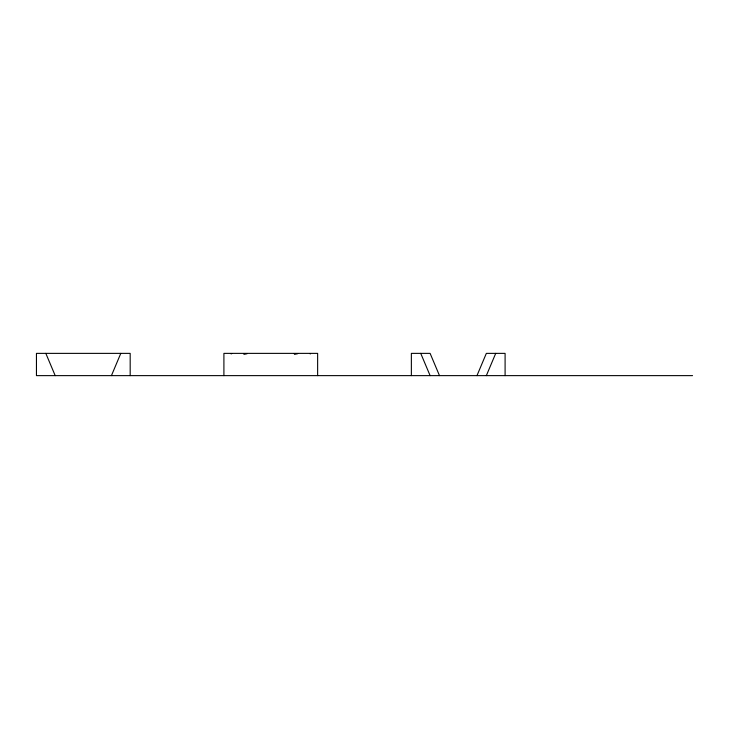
<?xml version="1.0" encoding="UTF-8"?>
<svg xmlns="http://www.w3.org/2000/svg" width="729" height="729" viewBox="0 0 729 729"><rect width="100%" height="100%" fill="white"/><g stroke="black" fill="none" stroke-linecap="round" stroke-linejoin="round"><path stroke-width="1.09" d="M111.437 375.626L120.804 353.374M476.976 375.626L486.343 353.374L505.097 353.374L505.097 375.626M486.343 375.626L495.72 353.374M231.129 353.92L231.704 353.592M692.55 375.626L36.45 375.626L36.45 353.374L130.181 353.374L130.181 375.626M309.834 353.592L310.417 353.92M439.487 375.626L430.11 353.374L411.366 353.374L411.366 375.626M420.733 353.374L430.11 375.626M45.827 353.374L55.194 375.626M317.634 375.626L317.634 353.374L223.903 353.374L223.903 375.626M247.177 353.592L243.841 353.92L247.177 353.592M297.705 353.592L294.361 353.92L297.705 353.592"/></g></svg>
